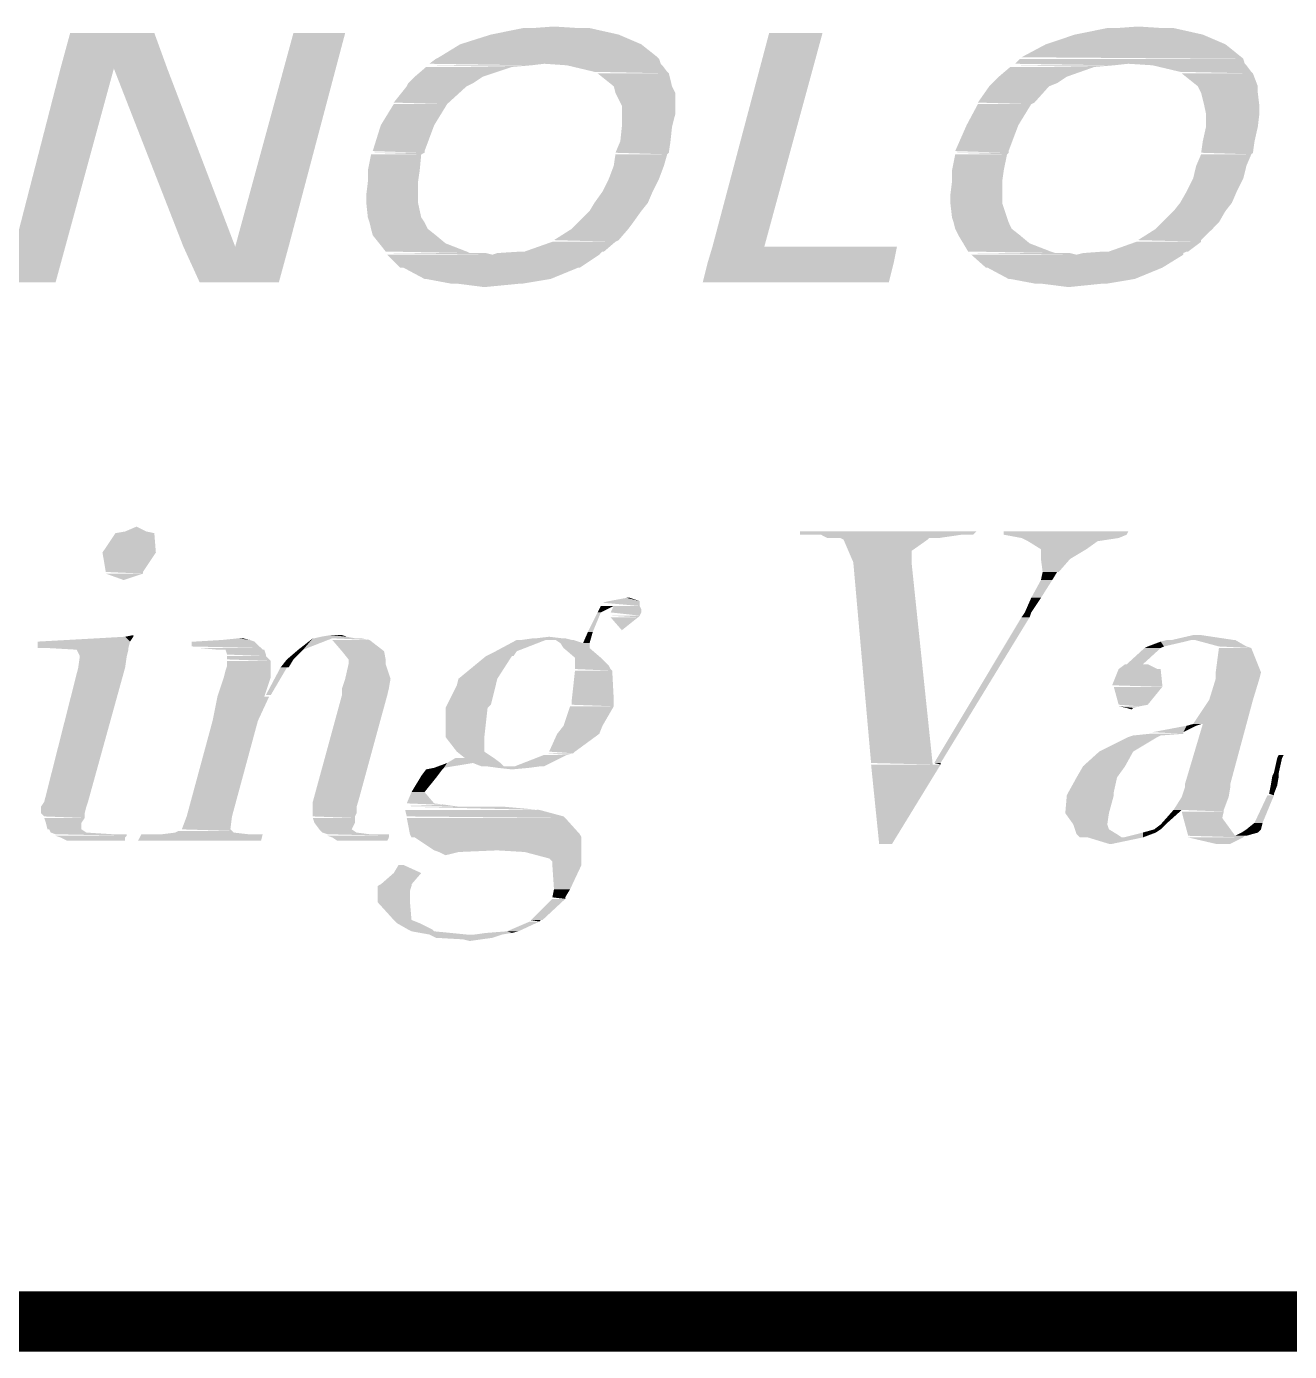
# Model space of a CAD drawing. Header units: millimetres. Extents: x 14 to 202, y 15 to 268.
# Drawn here: x 119.36 to 133.13, y 15.3 to 29.74 of the extents above; entities that cross this region are included whole.
import ezdxf

# ---------------------------------------------------------------- set-up
doc = ezdxf.new("R2010")
doc.units = ezdxf.units.MM
doc.layers.add('H', color=7, linetype='Continuous')
doc.layers.add('P', color=7, linetype='Continuous')

msp = doc.modelspace()

# ---------------------------------------------------------------- hatches: boundary and pattern name
at = {"layer": 'H', "linetype": 'Continuous'}
for points in [[(119.733, 29.281), (119.839, 29.669), (120.897, 29.281), (119.733, 29.281)], [(120.897, 29.281), (119.839, 29.669), (120.756, 29.669), (120.897, 29.281)], [(121.638, 27.34), (122.273, 29.669), (122.22, 27.34), (121.638, 27.34)], [(122.22, 27.34), (122.273, 29.669), (122.837, 29.669), (122.22, 27.34)], [(124.09, 29.545), (124.425, 29.651), (126.065, 29.545), (124.09, 29.545)], [(124.425, 29.651), (124.778, 29.722), (125.818, 29.651), (124.425, 29.651)], [(126.065, 29.545), (124.425, 29.651), (125.818, 29.651), (126.065, 29.545)], [(125.818, 29.651), (124.778, 29.722), (125.501, 29.722), (125.818, 29.651)], [(124.883, 29.722), (125.113, 29.739), (125.377, 29.722), (124.883, 29.722)], [(126.841, 27.34), (127.459, 29.669), (127.406, 27.34), (126.841, 27.34)], [(127.406, 27.34), (127.459, 29.669), (128.041, 29.669), (127.406, 27.34)], [(130.475, 29.545), (130.792, 29.651), (132.433, 29.545), (130.475, 29.545)], [(130.792, 29.651), (131.145, 29.722), (132.186, 29.651), (130.792, 29.651)], [(132.433, 29.545), (130.792, 29.651), (132.186, 29.651), (132.433, 29.545)], [(132.186, 29.651), (131.145, 29.722), (131.868, 29.722), (132.186, 29.651)], [(131.251, 29.722), (131.48, 29.739), (131.745, 29.722), (131.251, 29.722)], [(123.86, 29.404), (124.09, 29.545), (126.242, 29.404), (123.86, 29.404)], [(126.242, 29.404), (124.09, 29.545), (126.065, 29.545), (126.242, 29.404)], [(130.21, 29.404), (130.475, 29.545), (132.609, 29.404), (130.21, 29.404)], [(132.609, 29.404), (130.475, 29.545), (132.433, 29.545), (132.609, 29.404)], [(123.737, 29.316), (124.866, 29.316), (123.737, 29.316)], [(124.654, 29.298), (123.737, 29.316), (124.866, 29.316), (124.654, 29.298)], [(123.754, 29.333), (123.825, 29.386), (126.277, 29.333), (123.754, 29.333)], [(124.866, 29.316), (123.754, 29.333), (125.007, 29.333), (124.866, 29.316)], [(123.825, 29.386), (123.86, 29.404), (126.259, 29.386), (123.825, 29.386)], [(126.277, 29.333), (123.825, 29.386), (126.259, 29.386), (126.277, 29.333)], [(126.259, 29.386), (123.86, 29.404), (126.242, 29.404), (126.259, 29.386)], [(125.254, 29.316), (125.007, 29.333), (126.294, 29.316), (125.254, 29.316)], [(126.294, 29.316), (125.007, 29.333), (126.277, 29.333), (126.294, 29.316)], [(125.554, 29.245), (125.254, 29.316), (126.347, 29.245), (125.554, 29.245)], [(126.347, 29.245), (125.254, 29.316), (126.294, 29.316), (126.347, 29.245)], [(130.104, 29.316), (131.216, 29.316), (130.104, 29.316)], [(131.004, 29.298), (130.104, 29.316), (131.216, 29.316), (131.004, 29.298)], [(130.14, 29.333), (130.193, 29.386), (132.644, 29.333), (130.14, 29.333)], [(131.216, 29.316), (130.14, 29.333), (131.374, 29.333), (131.216, 29.316)], [(130.193, 29.386), (132.627, 29.386), (130.193, 29.386)], [(132.644, 29.333), (130.193, 29.386), (132.627, 29.386), (132.644, 29.333)], [(132.627, 29.386), (130.21, 29.404), (132.609, 29.404), (132.627, 29.386)], [(131.639, 29.316), (131.374, 29.333), (132.662, 29.316), (131.639, 29.316)], [(132.662, 29.316), (131.374, 29.333), (132.644, 29.333), (132.662, 29.316)], [(131.939, 29.245), (131.639, 29.316), (132.715, 29.245), (131.939, 29.245)], [(132.715, 29.245), (131.639, 29.316), (132.662, 29.316), (132.715, 29.245)], [(119.133, 26.952), (119.733, 29.281), (119.68, 26.952), (119.133, 26.952)], [(119.68, 26.952), (119.733, 29.281), (120.315, 29.281), (119.68, 26.952)], [(121.073, 27.34), (120.315, 29.281), (121.638, 27.34), (121.073, 27.34)], [(121.638, 27.34), (120.315, 29.281), (120.897, 29.281), (121.638, 27.34)], [(123.525, 29.122), (123.596, 29.192), (124.231, 29.122), (123.525, 29.122)], [(123.596, 29.192), (123.719, 29.298), (124.337, 29.192), (123.596, 29.192)], [(124.231, 29.122), (123.596, 29.192), (124.337, 29.192), (124.231, 29.122)], [(123.719, 29.298), (124.654, 29.298), (123.719, 29.298)], [(124.337, 29.192), (123.719, 29.298), (124.654, 29.298), (124.337, 29.192)], [(126.365, 29.228), (125.554, 29.245), (126.347, 29.245), (126.365, 29.228)], [(125.589, 29.228), (126.365, 29.228), (125.589, 29.228)], [(125.765, 29.087), (125.589, 29.228), (126.4, 29.087), (125.765, 29.087)], [(126.4, 29.087), (125.589, 29.228), (126.365, 29.228), (126.4, 29.087)], [(129.893, 29.122), (129.963, 29.192), (130.598, 29.122), (129.893, 29.122)], [(129.963, 29.192), (130.087, 29.298), (130.704, 29.192), (129.963, 29.192)], [(130.598, 29.122), (129.963, 29.192), (130.704, 29.192), (130.598, 29.122)], [(130.087, 29.298), (131.004, 29.298), (130.087, 29.298)], [(130.704, 29.192), (130.087, 29.298), (131.004, 29.298), (130.704, 29.192)], [(132.733, 29.228), (131.939, 29.245), (132.715, 29.245), (132.733, 29.228)], [(131.957, 29.228), (132.733, 29.228), (131.957, 29.228)], [(132.133, 29.087), (131.957, 29.228), (132.786, 29.087), (132.133, 29.087)], [(132.786, 29.087), (131.957, 29.228), (132.733, 29.228), (132.786, 29.087)], [(123.366, 28.91), (123.508, 29.087), (123.966, 28.91), (123.366, 28.91)], [(123.508, 29.087), (123.525, 29.122), (124.16, 29.087), (123.508, 29.087)], [(123.966, 28.91), (123.508, 29.087), (124.16, 29.087), (123.966, 28.91)], [(124.16, 29.087), (123.525, 29.122), (124.231, 29.122), (124.16, 29.087)], [(125.783, 29.016), (125.765, 29.087), (126.436, 29.016), (125.783, 29.016)], [(126.436, 29.016), (125.765, 29.087), (126.4, 29.087), (126.436, 29.016)], [(129.734, 28.91), (129.858, 29.087), (130.351, 28.91), (129.734, 28.91)], [(129.858, 29.087), (129.893, 29.122), (130.51, 29.087), (129.858, 29.087)], [(130.351, 28.91), (129.858, 29.087), (130.51, 29.087), (130.351, 28.91)], [(130.51, 29.087), (129.893, 29.122), (130.598, 29.122), (130.51, 29.087)], [(132.168, 29.016), (132.133, 29.087), (132.786, 29.016), (132.168, 29.016)], [(132.786, 29.016), (132.133, 29.087), (132.786, 29.087), (132.786, 29.016)], [(123.225, 28.663), (123.366, 28.893), (123.807, 28.663), (123.225, 28.663)], [(123.948, 28.893), (123.366, 28.91), (123.966, 28.91), (123.948, 28.893)], [(123.366, 28.893), (123.948, 28.893), (123.366, 28.893)], [(123.807, 28.663), (123.366, 28.893), (123.948, 28.893), (123.807, 28.663)], [(125.853, 28.875), (125.783, 29.016), (126.436, 28.875), (125.853, 28.875)], [(126.436, 28.875), (125.783, 29.016), (126.436, 29.016), (126.436, 28.875)], [(129.611, 28.663), (129.734, 28.893), (130.175, 28.663), (129.611, 28.663)], [(130.316, 28.893), (129.734, 28.91), (130.351, 28.91), (130.316, 28.893)], [(129.734, 28.893), (130.316, 28.893), (129.734, 28.893)], [(130.175, 28.663), (129.734, 28.893), (130.316, 28.893), (130.175, 28.663)], [(132.203, 28.875), (132.168, 29.016), (132.803, 28.875), (132.203, 28.875)], [(132.803, 28.875), (132.168, 29.016), (132.786, 29.016), (132.803, 28.875)], [(125.853, 28.787), (125.853, 28.875), (126.436, 28.787), (125.853, 28.787)], [(126.436, 28.787), (125.853, 28.875), (126.436, 28.875), (126.436, 28.787)], [(125.853, 28.646), (125.853, 28.787), (126.4, 28.646), (125.853, 28.646)], [(126.4, 28.646), (125.853, 28.787), (126.436, 28.787), (126.4, 28.646)], [(132.221, 28.787), (132.203, 28.875), (132.803, 28.787), (132.221, 28.787)], [(132.803, 28.787), (132.203, 28.875), (132.803, 28.875), (132.803, 28.787)], [(132.221, 28.646), (132.221, 28.787), (132.786, 28.646), (132.221, 28.646)], [(132.786, 28.646), (132.221, 28.787), (132.803, 28.787), (132.786, 28.646)], [(123.137, 28.381), (123.225, 28.663), (123.702, 28.381), (123.137, 28.381)], [(123.702, 28.381), (123.225, 28.663), (123.807, 28.663), (123.702, 28.381)], [(125.836, 28.487), (125.853, 28.646), (126.383, 28.487), (125.836, 28.487)], [(126.383, 28.487), (125.853, 28.646), (126.4, 28.646), (126.383, 28.487)], [(129.487, 28.381), (129.611, 28.663), (130.069, 28.381), (129.487, 28.381)], [(130.069, 28.381), (129.611, 28.663), (130.175, 28.663), (130.069, 28.381)], [(132.186, 28.487), (132.221, 28.646), (132.75, 28.487), (132.186, 28.487)], [(132.75, 28.487), (132.221, 28.646), (132.786, 28.646), (132.75, 28.487)], [(125.783, 28.363), (125.836, 28.487), (126.365, 28.363), (125.783, 28.363)], [(126.365, 28.363), (125.836, 28.487), (126.383, 28.487), (126.365, 28.363)], [(132.168, 28.363), (132.186, 28.487), (132.733, 28.363), (132.168, 28.363)], [(132.733, 28.363), (132.186, 28.487), (132.75, 28.487), (132.733, 28.363)], [(123.084, 28.169), (123.119, 28.346), (123.649, 28.169), (123.084, 28.169)], [(123.119, 28.346), (123.666, 28.346), (123.119, 28.346)], [(123.649, 28.169), (123.119, 28.346), (123.666, 28.346), (123.649, 28.169)], [(123.702, 28.363), (123.137, 28.381), (123.702, 28.381), (123.702, 28.363)], [(123.137, 28.363), (123.702, 28.363), (123.137, 28.363)], [(123.666, 28.346), (123.137, 28.363), (123.702, 28.363), (123.666, 28.346)], [(125.765, 28.222), (125.783, 28.346), (126.312, 28.222), (125.765, 28.222)], [(126.347, 28.346), (125.783, 28.363), (126.365, 28.363), (126.347, 28.346)], [(125.783, 28.346), (126.347, 28.346), (125.783, 28.346)], [(126.312, 28.222), (125.783, 28.346), (126.347, 28.346), (126.312, 28.222)], [(129.452, 28.169), (129.487, 28.346), (130.016, 28.169), (129.452, 28.169)], [(130.069, 28.363), (129.487, 28.381), (130.069, 28.381), (130.069, 28.363)], [(129.487, 28.363), (130.069, 28.363), (129.487, 28.363)], [(130.052, 28.346), (129.487, 28.363), (130.069, 28.363), (130.052, 28.346)], [(129.487, 28.346), (130.052, 28.346), (129.487, 28.346)], [(130.016, 28.169), (129.487, 28.346), (130.052, 28.346), (130.016, 28.169)], [(132.115, 28.222), (132.168, 28.346), (132.662, 28.222), (132.115, 28.222)], [(132.715, 28.346), (132.168, 28.363), (132.733, 28.363), (132.715, 28.346)], [(132.168, 28.346), (132.715, 28.346), (132.168, 28.346)], [(132.662, 28.222), (132.168, 28.346), (132.715, 28.346), (132.662, 28.222)], [(123.084, 28.046), (123.084, 28.169), (123.631, 28.046), (123.084, 28.046)], [(123.631, 28.046), (123.084, 28.169), (123.649, 28.169), (123.631, 28.046)], [(125.712, 28.081), (125.765, 28.222), (126.259, 28.081), (125.712, 28.081)], [(126.259, 28.081), (125.765, 28.222), (126.312, 28.222), (126.259, 28.081)], [(129.452, 28.046), (129.452, 28.169), (129.999, 28.046), (129.452, 28.046)], [(129.999, 28.046), (129.452, 28.169), (130.016, 28.169), (129.999, 28.046)], [(132.08, 28.081), (132.115, 28.222), (132.627, 28.081), (132.08, 28.081)], [(132.627, 28.081), (132.115, 28.222), (132.662, 28.222), (132.627, 28.081)], [(123.067, 27.905), (123.084, 28.046), (123.631, 27.905), (123.067, 27.905)], [(123.631, 27.905), (123.084, 28.046), (123.631, 28.046), (123.631, 27.905)], [(125.642, 27.94), (125.712, 28.081), (126.189, 27.94), (125.642, 27.94)], [(126.189, 27.94), (125.712, 28.081), (126.259, 28.081), (126.189, 27.94)], [(129.434, 27.905), (129.452, 28.046), (129.999, 27.905), (129.434, 27.905)], [(129.999, 27.905), (129.452, 28.046), (129.999, 28.046), (129.999, 27.905)], [(132.009, 27.94), (132.08, 28.081), (132.556, 27.94), (132.009, 27.94)], [(132.556, 27.94), (132.08, 28.081), (132.627, 28.081), (132.556, 27.94)], [(123.067, 27.817), (123.067, 27.905), (123.631, 27.817), (123.067, 27.817)], [(123.631, 27.817), (123.067, 27.905), (123.631, 27.905), (123.631, 27.817)], [(125.554, 27.817), (125.642, 27.94), (126.136, 27.817), (125.554, 27.817)], [(126.136, 27.817), (125.642, 27.94), (126.189, 27.94), (126.136, 27.817)], [(129.434, 27.817), (129.434, 27.905), (129.999, 27.817), (129.434, 27.817)], [(129.999, 27.817), (129.434, 27.905), (129.999, 27.905), (129.999, 27.817)], [(131.939, 27.817), (132.009, 27.94), (132.503, 27.817), (131.939, 27.817)], [(132.503, 27.817), (132.009, 27.94), (132.556, 27.94), (132.503, 27.817)], [(123.084, 27.658), (123.067, 27.817), (123.666, 27.658), (123.084, 27.658)], [(123.666, 27.658), (123.067, 27.817), (123.631, 27.817), (123.666, 27.658)], [(125.377, 27.605), (125.501, 27.728), (125.977, 27.605), (125.377, 27.605)], [(125.501, 27.728), (125.554, 27.817), (126.065, 27.728), (125.501, 27.728)], [(125.977, 27.605), (125.501, 27.728), (126.065, 27.728), (125.977, 27.605)], [(126.065, 27.728), (125.554, 27.817), (126.136, 27.817), (126.065, 27.728)], [(129.452, 27.658), (129.434, 27.817), (130.052, 27.658), (129.452, 27.658)], [(130.052, 27.658), (129.434, 27.817), (129.999, 27.817), (130.052, 27.658)], [(131.745, 27.605), (131.868, 27.728), (132.362, 27.605), (131.745, 27.605)], [(131.868, 27.728), (131.939, 27.817), (132.433, 27.728), (131.868, 27.728)], [(132.362, 27.605), (131.868, 27.728), (132.433, 27.728), (132.362, 27.605)], [(132.433, 27.728), (131.939, 27.817), (132.503, 27.817), (132.433, 27.728)], [(123.102, 27.605), (123.084, 27.658), (123.702, 27.605), (123.102, 27.605)], [(123.702, 27.605), (123.084, 27.658), (123.666, 27.658), (123.702, 27.605)], [(123.119, 27.534), (123.102, 27.605), (123.737, 27.534), (123.119, 27.534)], [(123.737, 27.534), (123.102, 27.605), (123.702, 27.605), (123.737, 27.534)], [(125.307, 27.534), (125.377, 27.605), (125.924, 27.534), (125.307, 27.534)], [(125.924, 27.534), (125.377, 27.605), (125.977, 27.605), (125.924, 27.534)], [(129.469, 27.605), (129.452, 27.658), (130.069, 27.605), (129.469, 27.605)], [(130.069, 27.605), (129.452, 27.658), (130.052, 27.658), (130.069, 27.605)], [(129.487, 27.534), (129.469, 27.605), (130.104, 27.534), (129.487, 27.534)], [(130.104, 27.534), (129.469, 27.605), (130.069, 27.605), (130.104, 27.534)], [(131.674, 27.534), (131.745, 27.605), (132.292, 27.534), (131.674, 27.534)], [(132.292, 27.534), (131.745, 27.605), (132.362, 27.605), (132.292, 27.534)], [(123.137, 27.464), (123.119, 27.534), (123.825, 27.464), (123.137, 27.464)], [(123.825, 27.464), (123.119, 27.534), (123.737, 27.534), (123.825, 27.464)], [(123.208, 27.376), (123.137, 27.464), (123.931, 27.376), (123.208, 27.376)], [(123.931, 27.376), (123.137, 27.464), (123.825, 27.464), (123.931, 27.376)], [(125.113, 27.411), (125.307, 27.534), (125.818, 27.411), (125.113, 27.411)], [(125.818, 27.411), (125.307, 27.534), (125.924, 27.534), (125.818, 27.411)], [(129.522, 27.464), (129.487, 27.534), (130.193, 27.464), (129.522, 27.464)], [(130.193, 27.464), (129.487, 27.534), (130.104, 27.534), (130.193, 27.464)], [(129.575, 27.376), (129.522, 27.464), (130.298, 27.376), (129.575, 27.376)], [(130.298, 27.376), (129.522, 27.464), (130.193, 27.464), (130.298, 27.376)], [(131.48, 27.411), (131.674, 27.534), (132.168, 27.411), (131.48, 27.411)], [(132.168, 27.411), (131.674, 27.534), (132.292, 27.534), (132.168, 27.411)], [(121.25, 26.952), (121.073, 27.34), (122.114, 26.952), (121.25, 26.952)], [(122.114, 26.952), (121.073, 27.34), (122.22, 27.34), (122.114, 26.952)], [(123.278, 27.287), (123.208, 27.376), (124.16, 27.287), (123.278, 27.287)], [(124.16, 27.287), (123.208, 27.376), (123.931, 27.376), (124.16, 27.287)], [(124.795, 27.287), (125.095, 27.393), (125.659, 27.287), (124.795, 27.287)], [(125.095, 27.393), (125.783, 27.393), (125.095, 27.393)], [(125.659, 27.287), (125.095, 27.393), (125.783, 27.393), (125.659, 27.287)], [(125.783, 27.393), (125.113, 27.411), (125.818, 27.411), (125.783, 27.393)], [(126.788, 27.164), (126.841, 27.34), (128.817, 27.164), (126.788, 27.164)], [(128.817, 27.164), (126.841, 27.34), (128.852, 27.34), (128.817, 27.164)], [(129.628, 27.287), (129.575, 27.376), (130.528, 27.287), (129.628, 27.287)], [(130.528, 27.287), (129.575, 27.376), (130.298, 27.376), (130.528, 27.287)], [(131.163, 27.287), (131.463, 27.393), (132.027, 27.287), (131.163, 27.287)], [(131.463, 27.393), (132.168, 27.393), (131.463, 27.393)], [(132.027, 27.287), (131.463, 27.393), (132.168, 27.393), (132.027, 27.287)], [(132.168, 27.393), (131.48, 27.411), (132.168, 27.411), (132.168, 27.393)], [(124.195, 27.27), (123.278, 27.287), (124.16, 27.287), (124.195, 27.27)], [(123.278, 27.27), (124.195, 27.27), (123.278, 27.27)], [(124.442, 27.252), (123.296, 27.27), (124.372, 27.27), (124.442, 27.252)], [(123.296, 27.252), (124.442, 27.252), (123.296, 27.252)], [(123.437, 27.111), (123.296, 27.252), (125.395, 27.111), (123.437, 27.111)], [(125.395, 27.111), (123.296, 27.252), (125.607, 27.252), (125.395, 27.111)], [(124.442, 27.252), (124.495, 27.27), (125.607, 27.252), (124.442, 27.252)], [(124.495, 27.27), (124.76, 27.287), (125.624, 27.27), (124.495, 27.27)], [(125.607, 27.252), (124.495, 27.27), (125.624, 27.27), (125.607, 27.252)], [(125.624, 27.27), (124.76, 27.287), (125.642, 27.287), (125.624, 27.27)], [(126.735, 26.952), (126.788, 27.164), (128.764, 26.952), (126.735, 26.952)], [(128.764, 26.952), (126.788, 27.164), (128.817, 27.164), (128.764, 26.952)], [(130.581, 27.27), (129.628, 27.287), (130.528, 27.287), (130.581, 27.27)], [(129.646, 27.27), (130.581, 27.27), (129.646, 27.27)], [(130.81, 27.252), (129.663, 27.27), (130.739, 27.27), (130.81, 27.252)], [(129.663, 27.252), (130.81, 27.252), (129.663, 27.252)], [(129.822, 27.111), (129.663, 27.252), (131.745, 27.111), (129.822, 27.111)], [(131.745, 27.111), (129.663, 27.252), (131.974, 27.252), (131.745, 27.111)], [(130.81, 27.252), (130.881, 27.27), (131.974, 27.252), (130.81, 27.252)], [(130.881, 27.27), (131.11, 27.287), (131.974, 27.27), (130.881, 27.27)], [(131.974, 27.252), (130.881, 27.27), (131.974, 27.27), (131.974, 27.252)], [(131.974, 27.27), (131.11, 27.287), (132.009, 27.287), (131.974, 27.27)], [(123.702, 26.988), (123.472, 27.111), (125.077, 26.988), (123.702, 26.988)], [(125.077, 26.988), (123.472, 27.111), (125.377, 27.111), (125.077, 26.988)], [(130.069, 26.988), (129.84, 27.111), (131.445, 26.988), (130.069, 26.988)], [(131.445, 26.988), (129.84, 27.111), (131.745, 27.111), (131.445, 26.988)], [(124.001, 26.935), (123.719, 26.988), (124.76, 26.935), (124.001, 26.935)], [(124.76, 26.935), (123.719, 26.988), (125.077, 26.988), (124.76, 26.935)], [(124.354, 26.899), (124.072, 26.935), (124.725, 26.935), (124.354, 26.899)], [(130.369, 26.935), (130.087, 26.988), (131.128, 26.935), (130.369, 26.935)], [(131.128, 26.935), (130.087, 26.988), (131.445, 26.988), (131.128, 26.935)], [(130.722, 26.899), (130.44, 26.935), (131.075, 26.935), (130.722, 26.899)], [(120.438, 24.236), (120.562, 24.289), (120.668, 24.236), (120.438, 24.236)], [(120.191, 24.007), (120.333, 24.218), (120.773, 24.007), (120.191, 24.007)], [(120.333, 24.218), (120.438, 24.236), (120.756, 24.218), (120.333, 24.218)], [(120.773, 24.007), (120.333, 24.218), (120.756, 24.218), (120.773, 24.007)], [(120.756, 24.218), (120.438, 24.236), (120.668, 24.236), (120.756, 24.218)], [(127.794, 24.201), (127.794, 24.236), (129.681, 24.201), (127.794, 24.201)], [(129.681, 24.201), (127.794, 24.236), (129.716, 24.236), (129.681, 24.201)], [(128.094, 24.165), (128.023, 24.201), (129.311, 24.165), (128.094, 24.165)], [(129.311, 24.165), (128.023, 24.201), (129.558, 24.201), (129.311, 24.165)], [(128.27, 24.148), (128.235, 24.165), (129.187, 24.148), (128.27, 24.148)], [(129.187, 24.148), (128.235, 24.165), (129.205, 24.165), (129.187, 24.148)], [(128.323, 24.024), (128.27, 24.148), (129.011, 24.024), (128.323, 24.024)], [(129.011, 24.024), (128.27, 24.148), (129.187, 24.148), (129.011, 24.024)], [(130.016, 24.201), (130.016, 24.236), (131.357, 24.201), (130.016, 24.201)], [(131.357, 24.201), (130.016, 24.236), (131.374, 24.236), (131.357, 24.201)], [(130.21, 24.165), (130.016, 24.201), (131.269, 24.165), (130.21, 24.165)], [(131.269, 24.165), (130.016, 24.201), (131.357, 24.201), (131.269, 24.165)], [(130.281, 24.13), (130.21, 24.165), (131.039, 24.13), (130.281, 24.13)], [(131.039, 24.13), (130.21, 24.165), (131.269, 24.165), (131.039, 24.13)], [(130.422, 24.042), (130.281, 24.13), (130.916, 24.042), (130.422, 24.042)], [(130.916, 24.042), (130.281, 24.13), (131.039, 24.13), (130.916, 24.042)], [(120.227, 23.795), (120.191, 24.007), (120.632, 23.795), (120.227, 23.795)], [(120.632, 23.795), (120.191, 24.007), (120.773, 24.007), (120.632, 23.795)], [(128.376, 23.901), (128.323, 24.024), (129.011, 23.901), (128.376, 23.901)], [(129.011, 23.901), (128.323, 24.024), (129.011, 24.024), (129.011, 23.901)], [(130.422, 23.936), (130.422, 24.042), (130.739, 23.936), (130.422, 23.936)], [(130.739, 23.936), (130.422, 24.042), (130.916, 24.042), (130.739, 23.936)], [(128.57, 21.713), (128.376, 23.901), (129.24, 21.713), (128.57, 21.713)], [(129.24, 21.713), (128.376, 23.901), (129.011, 23.901), (129.24, 21.713)], [(130.44, 23.795), (130.422, 23.936), (130.616, 23.795), (130.44, 23.795)], [(130.616, 23.795), (130.422, 23.936), (130.739, 23.936), (130.616, 23.795)], [(120.632, 23.777), (120.227, 23.795), (120.632, 23.795), (120.632, 23.777)], [(120.421, 23.707), (120.227, 23.777), (120.632, 23.777), (120.421, 23.707)], [(120.227, 23.777), (120.632, 23.777), (120.227, 23.777)], [(130.316, 23.513), (130.422, 23.707), (130.422, 23.513), (130.316, 23.513)], [(130.422, 23.707), (130.44, 23.795), (130.545, 23.707), (130.422, 23.707)], [(130.422, 23.513), (130.422, 23.707), (130.545, 23.707), (130.422, 23.513)], [(130.545, 23.707), (130.44, 23.795), (130.598, 23.795), (130.545, 23.707)], [(125.589, 23.354), (125.624, 23.424), (125.624, 23.354), (125.589, 23.354)], [(125.624, 23.424), (126.048, 23.424), (125.624, 23.424)], [(125.624, 23.354), (125.624, 23.424), (125.765, 23.424), (125.624, 23.354)], [(125.642, 23.46), (125.712, 23.477), (126.048, 23.46), (125.642, 23.46)], [(126.048, 23.424), (125.642, 23.46), (126.048, 23.46), (126.048, 23.424)], [(125.712, 23.477), (125.906, 23.513), (126.048, 23.477), (125.712, 23.477)], [(126.048, 23.46), (125.712, 23.477), (126.048, 23.477), (126.048, 23.46)], [(125.748, 23.389), (125.765, 23.424), (126.065, 23.389), (125.748, 23.389)], [(126.065, 23.389), (125.765, 23.424), (126.048, 23.424), (126.065, 23.389)], [(125.906, 23.513), (125.942, 23.513), (125.906, 23.513)], [(126.048, 23.477), (125.906, 23.513), (125.942, 23.513), (126.048, 23.477)], [(130.246, 23.354), (130.316, 23.513), (130.316, 23.354), (130.246, 23.354)], [(130.316, 23.354), (130.316, 23.513), (130.422, 23.513), (130.316, 23.354)], [(125.483, 23.142), (125.589, 23.354), (125.536, 23.142), (125.483, 23.142)], [(125.536, 23.142), (125.589, 23.354), (125.624, 23.354), (125.536, 23.142)], [(125.712, 23.319), (126.048, 23.319), (125.712, 23.319)], [(126.03, 23.301), (125.712, 23.319), (126.048, 23.319), (126.03, 23.301)], [(125.73, 23.354), (125.748, 23.389), (126.065, 23.354), (125.73, 23.354)], [(126.048, 23.319), (125.73, 23.354), (126.065, 23.354), (126.048, 23.319)], [(125.853, 23.16), (125.73, 23.301), (126.03, 23.301), (125.853, 23.16)], [(125.73, 23.301), (126.03, 23.301), (125.73, 23.301)], [(126.065, 23.354), (125.748, 23.389), (126.065, 23.389), (126.065, 23.354)], [(129.258, 21.713), (130.21, 23.301), (129.328, 21.713), (129.258, 21.713)], [(129.328, 21.713), (130.21, 23.301), (130.298, 23.301), (129.328, 21.713)], [(130.21, 23.301), (130.246, 23.354), (130.298, 23.301), (130.21, 23.301)], [(130.298, 23.301), (130.246, 23.354), (130.316, 23.354), (130.298, 23.301)], [(120.438, 23.089), (120.527, 23.107), (120.527, 23.089), (120.438, 23.089)], [(122.573, 23.089), (122.678, 23.107), (122.855, 23.089), (122.573, 23.089)], [(122.855, 23.089), (122.678, 23.107), (122.802, 23.107), (122.855, 23.089)], [(125.43, 23.019), (125.483, 23.142), (125.501, 23.019), (125.43, 23.019)], [(125.501, 23.019), (125.483, 23.142), (125.536, 23.142), (125.501, 23.019)], [(131.851, 23.054), (132.08, 23.107), (132.521, 23.054), (131.851, 23.054)], [(132.521, 23.054), (132.08, 23.107), (132.168, 23.107), (132.521, 23.054)], [(119.486, 23.036), (120.438, 23.089), (120.491, 23.036), (119.486, 23.036)], [(119.486, 22.966), (119.486, 23.036), (120.474, 22.966), (119.486, 22.966)], [(120.474, 22.966), (119.486, 23.036), (120.491, 23.036), (120.474, 22.966)], [(119.909, 22.948), (119.592, 22.966), (120.474, 22.948), (119.909, 22.948)], [(120.474, 22.948), (119.592, 22.966), (120.474, 22.966), (120.474, 22.948)], [(120.491, 23.036), (120.438, 23.089), (120.527, 23.089), (120.491, 23.036)], [(121.162, 22.983), (121.162, 23.036), (121.902, 22.983), (121.162, 22.983)], [(121.902, 22.983), (121.162, 23.036), (121.849, 23.036), (121.902, 22.983)], [(121.92, 22.966), (121.162, 22.983), (121.902, 22.983), (121.92, 22.966)], [(121.162, 22.966), (121.92, 22.966), (121.162, 22.966)], [(121.197, 23.036), (121.497, 23.054), (121.849, 23.036), (121.197, 23.036)], [(121.444, 22.948), (121.25, 22.966), (121.938, 22.948), (121.444, 22.948)], [(121.938, 22.948), (121.25, 22.966), (121.92, 22.966), (121.938, 22.948)], [(121.497, 23.054), (121.673, 23.072), (121.797, 23.054), (121.497, 23.054)], [(121.849, 23.036), (121.497, 23.054), (121.797, 23.054), (121.849, 23.036)], [(121.797, 23.054), (121.673, 23.072), (121.726, 23.072), (121.797, 23.054)], [(122.326, 22.948), (122.484, 23.072), (122.379, 22.948), (122.326, 22.948)], [(122.379, 22.948), (122.484, 23.072), (122.696, 23.072), (122.379, 22.948)], [(122.502, 23.072), (122.573, 23.089), (122.943, 23.072), (122.502, 23.072)], [(122.943, 23.072), (122.573, 23.089), (122.855, 23.089), (122.943, 23.072)], [(123.102, 23.054), (122.696, 23.072), (123.014, 23.072), (123.102, 23.054)], [(122.696, 23.054), (123.102, 23.054), (122.696, 23.054)], [(122.802, 22.931), (122.696, 23.054), (123.261, 22.931), (122.802, 22.931)], [(123.261, 22.931), (122.696, 23.054), (123.102, 23.054), (123.261, 22.931)], [(124.478, 22.931), (124.707, 23.054), (124.707, 22.931), (124.478, 22.931)], [(124.707, 22.931), (124.707, 23.054), (125.024, 23.054), (124.707, 22.931)], [(124.76, 23.054), (124.883, 23.072), (125.307, 23.054), (124.76, 23.054)], [(125.307, 23.054), (124.883, 23.072), (125.236, 23.072), (125.307, 23.054)], [(124.919, 23.072), (125.06, 23.089), (125.201, 23.072), (124.919, 23.072)], [(125.183, 23.019), (125.13, 23.054), (125.43, 23.019), (125.183, 23.019)], [(125.43, 23.019), (125.13, 23.054), (125.324, 23.054), (125.43, 23.019)], [(125.218, 22.966), (125.183, 23.019), (125.501, 22.966), (125.218, 22.966)], [(125.501, 22.966), (125.183, 23.019), (125.501, 23.019), (125.501, 22.966)], [(125.342, 22.86), (125.218, 22.966), (125.624, 22.86), (125.342, 22.86)], [(125.624, 22.86), (125.218, 22.966), (125.501, 22.966), (125.624, 22.86)], [(131.357, 22.789), (131.551, 22.966), (131.533, 22.789), (131.357, 22.789)], [(131.533, 22.789), (131.551, 22.966), (131.727, 22.966), (131.533, 22.789)], [(131.551, 22.966), (131.586, 22.983), (131.727, 22.966), (131.551, 22.966)], [(131.586, 22.983), (131.727, 23.036), (131.763, 22.983), (131.586, 22.983)], [(131.727, 22.966), (131.586, 22.983), (131.763, 22.983), (131.727, 22.966)], [(131.727, 23.036), (131.798, 23.054), (131.992, 23.036), (131.727, 23.036)], [(131.763, 22.983), (131.727, 23.036), (131.992, 23.036), (131.763, 22.983)], [(131.992, 23.036), (131.798, 23.054), (132.062, 23.054), (131.992, 23.036)], [(132.362, 22.983), (132.098, 23.054), (132.662, 22.983), (132.362, 22.983)], [(132.662, 22.983), (132.098, 23.054), (132.539, 23.054), (132.662, 22.983)], [(132.327, 22.701), (132.362, 22.966), (132.821, 22.701), (132.327, 22.701)], [(132.715, 22.966), (132.362, 22.983), (132.662, 22.983), (132.715, 22.966)], [(132.362, 22.966), (132.715, 22.966), (132.362, 22.966)], [(132.821, 22.701), (132.362, 22.966), (132.715, 22.966), (132.821, 22.701)], [(119.944, 22.878), (119.909, 22.948), (120.456, 22.878), (119.944, 22.878)], [(120.456, 22.878), (119.909, 22.948), (120.474, 22.948), (120.456, 22.878)], [(119.927, 22.754), (119.944, 22.878), (120.438, 22.754), (119.927, 22.754)], [(120.438, 22.754), (119.944, 22.878), (120.456, 22.878), (120.438, 22.754)], [(121.55, 22.895), (121.532, 22.948), (121.973, 22.895), (121.55, 22.895)], [(121.973, 22.895), (121.532, 22.948), (121.955, 22.948), (121.973, 22.895)], [(121.973, 22.878), (121.55, 22.895), (121.973, 22.895), (121.973, 22.878)], [(121.55, 22.878), (121.973, 22.878), (121.55, 22.878)], [(121.55, 22.842), (121.55, 22.878), (122.008, 22.842), (121.55, 22.842)], [(122.008, 22.842), (121.55, 22.878), (121.973, 22.878), (122.008, 22.842)], [(122.026, 22.825), (121.55, 22.842), (122.008, 22.842), (122.026, 22.825)], [(121.55, 22.825), (122.026, 22.825), (121.55, 22.825)], [(121.55, 22.772), (121.55, 22.825), (122.026, 22.772), (121.55, 22.772)], [(122.026, 22.772), (121.55, 22.825), (122.026, 22.825), (122.026, 22.772)], [(122.132, 22.754), (122.202, 22.842), (122.22, 22.754), (122.132, 22.754)], [(122.202, 22.842), (122.326, 22.948), (122.273, 22.842), (122.202, 22.842)], [(122.22, 22.754), (122.202, 22.842), (122.273, 22.842), (122.22, 22.754)], [(122.273, 22.842), (122.326, 22.948), (122.379, 22.948), (122.273, 22.842)], [(122.873, 22.842), (122.802, 22.931), (123.278, 22.842), (122.873, 22.842)], [(123.278, 22.842), (122.802, 22.931), (123.261, 22.931), (123.278, 22.842)], [(122.873, 22.789), (122.873, 22.842), (123.278, 22.789), (122.873, 22.789)], [(123.278, 22.789), (122.873, 22.842), (123.278, 22.842), (123.278, 22.789)], [(124.072, 22.631), (124.372, 22.878), (124.495, 22.631), (124.072, 22.631)], [(124.372, 22.878), (124.478, 22.931), (124.672, 22.878), (124.372, 22.878)], [(124.495, 22.631), (124.372, 22.878), (124.654, 22.878), (124.495, 22.631)], [(124.672, 22.878), (124.478, 22.931), (124.707, 22.931), (124.672, 22.878)], [(125.342, 22.772), (125.342, 22.86), (125.712, 22.772), (125.342, 22.772)], [(125.712, 22.772), (125.342, 22.86), (125.624, 22.86), (125.712, 22.772)], [(119.556, 21.29), (119.927, 22.754), (120.033, 21.29), (119.556, 21.29)], [(120.033, 21.29), (119.927, 22.754), (120.438, 22.754), (120.033, 21.29)], [(121.514, 22.648), (121.532, 22.719), (122.026, 22.648), (121.514, 22.648)], [(121.532, 22.719), (121.55, 22.772), (122.026, 22.719), (121.532, 22.719)], [(122.026, 22.648), (121.532, 22.719), (122.026, 22.719), (122.026, 22.648)], [(122.026, 22.719), (121.55, 22.772), (122.026, 22.772), (122.026, 22.719)], [(121.973, 22.454), (122.132, 22.754), (122.026, 22.454), (121.973, 22.454)], [(122.026, 22.454), (122.132, 22.754), (122.202, 22.754), (122.026, 22.454)], [(122.837, 22.631), (122.873, 22.789), (123.331, 22.631), (122.837, 22.631)], [(123.331, 22.631), (122.873, 22.789), (123.278, 22.789), (123.331, 22.631)], [(125.307, 22.401), (125.342, 22.719), (125.765, 22.401), (125.307, 22.401)], [(125.342, 22.737), (125.342, 22.772), (125.73, 22.737), (125.342, 22.737)], [(125.73, 22.737), (125.342, 22.772), (125.712, 22.772), (125.73, 22.737)], [(125.748, 22.719), (125.342, 22.737), (125.73, 22.737), (125.748, 22.719)], [(125.342, 22.719), (125.748, 22.719), (125.342, 22.719)], [(125.765, 22.401), (125.342, 22.719), (125.748, 22.719), (125.765, 22.401)], [(131.198, 22.56), (131.269, 22.737), (131.745, 22.56), (131.198, 22.56)], [(131.269, 22.737), (131.339, 22.789), (131.692, 22.737), (131.269, 22.737)], [(131.745, 22.56), (131.269, 22.737), (131.727, 22.737), (131.745, 22.56)], [(131.692, 22.737), (131.339, 22.789), (131.586, 22.789), (131.692, 22.737)], [(132.327, 22.631), (132.327, 22.701), (132.803, 22.631), (132.327, 22.631)], [(132.803, 22.631), (132.327, 22.701), (132.821, 22.701), (132.803, 22.631)], [(121.444, 22.437), (121.514, 22.648), (121.955, 22.437), (121.444, 22.437)], [(121.955, 22.437), (121.514, 22.648), (122.026, 22.648), (121.955, 22.437)], [(122.802, 22.525), (122.837, 22.631), (123.313, 22.525), (122.802, 22.525)], [(122.802, 22.454), (122.802, 22.525), (123.296, 22.454), (122.802, 22.454)], [(123.296, 22.454), (122.802, 22.525), (123.313, 22.525), (123.296, 22.454)], [(123.313, 22.525), (122.837, 22.631), (123.331, 22.631), (123.313, 22.525)], [(123.948, 22.348), (124.054, 22.56), (124.425, 22.348), (123.948, 22.348)], [(124.054, 22.56), (124.072, 22.631), (124.478, 22.56), (124.054, 22.56)], [(124.425, 22.348), (124.054, 22.56), (124.478, 22.56), (124.425, 22.348)], [(124.478, 22.56), (124.072, 22.631), (124.495, 22.631), (124.478, 22.56)], [(131.745, 22.543), (131.198, 22.56), (131.745, 22.56), (131.745, 22.543)], [(131.216, 22.543), (131.745, 22.543), (131.216, 22.543)], [(131.269, 22.348), (131.216, 22.543), (131.586, 22.348), (131.269, 22.348)], [(131.586, 22.348), (131.216, 22.543), (131.745, 22.543), (131.586, 22.348)], [(132.256, 22.401), (132.327, 22.631), (132.733, 22.401), (132.256, 22.401)], [(132.733, 22.401), (132.327, 22.631), (132.803, 22.631), (132.733, 22.401)], [(121.391, 22.172), (121.444, 22.437), (121.885, 22.172), (121.391, 22.172)], [(121.885, 22.172), (121.444, 22.437), (122.008, 22.437), (121.885, 22.172)], [(121.955, 22.437), (122.008, 22.437), (121.955, 22.437)], [(122.008, 22.437), (122.026, 22.454), (122.008, 22.437)], [(122.484, 21.29), (122.802, 22.454), (122.978, 21.29), (122.484, 21.29)], [(122.978, 21.29), (122.802, 22.454), (123.296, 22.454), (122.978, 21.29)], [(125.307, 22.348), (125.307, 22.401), (125.765, 22.348), (125.307, 22.348)], [(125.765, 22.348), (125.307, 22.401), (125.765, 22.401), (125.765, 22.348)], [(132.08, 22.137), (132.256, 22.401), (132.662, 22.137), (132.08, 22.137)], [(132.662, 22.137), (132.256, 22.401), (132.733, 22.401), (132.662, 22.137)], [(123.931, 22.313), (123.948, 22.348), (124.389, 22.313), (123.931, 22.313)], [(123.931, 21.996), (123.931, 22.313), (124.354, 21.996), (123.931, 21.996)], [(124.354, 21.996), (123.931, 22.313), (124.389, 22.313), (124.354, 21.996)], [(124.389, 22.313), (123.948, 22.348), (124.425, 22.348), (124.389, 22.313)], [(125.218, 22.119), (125.289, 22.331), (125.642, 22.119), (125.218, 22.119)], [(125.289, 22.331), (125.765, 22.331), (125.289, 22.331)], [(125.642, 22.119), (125.289, 22.331), (125.765, 22.331), (125.642, 22.119)], [(125.765, 22.331), (125.307, 22.348), (125.765, 22.348), (125.765, 22.331)], [(131.498, 22.331), (131.269, 22.348), (131.586, 22.348), (131.498, 22.331)], [(131.269, 22.331), (131.498, 22.331), (131.269, 22.331)], [(131.357, 22.313), (131.269, 22.331), (131.427, 22.313), (131.357, 22.313)], [(131.427, 22.313), (131.269, 22.331), (131.498, 22.331), (131.427, 22.313)], [(131.41, 22.296), (131.357, 22.313), (131.427, 22.313), (131.41, 22.296)], [(121.109, 21.131), (121.391, 22.172), (121.603, 21.131), (121.109, 21.131)], [(121.603, 21.131), (121.391, 22.172), (121.885, 22.172), (121.603, 21.131)], [(125.148, 22.031), (125.218, 22.119), (125.607, 22.031), (125.148, 22.031)], [(125.607, 22.031), (125.218, 22.119), (125.642, 22.119), (125.607, 22.031)], [(131.639, 22.049), (132.009, 22.119), (131.974, 22.049), (131.639, 22.049)], [(131.974, 22.049), (132.009, 22.119), (132.115, 22.119), (131.974, 22.049)], [(131.992, 21.484), (132.186, 22.137), (132.486, 21.484), (131.992, 21.484)], [(132.009, 22.119), (132.08, 22.137), (132.115, 22.119), (132.009, 22.119)], [(132.115, 22.119), (132.08, 22.137), (132.168, 22.137), (132.115, 22.119)], [(132.486, 21.484), (132.186, 22.137), (132.662, 22.137), (132.486, 21.484)], [(124.054, 21.837), (123.931, 21.996), (124.354, 21.837), (124.054, 21.837)], [(124.354, 21.837), (123.931, 21.996), (124.354, 21.996), (124.354, 21.837)], [(125.06, 21.837), (125.148, 22.031), (125.342, 21.837), (125.06, 21.837)], [(125.342, 21.837), (125.148, 22.031), (125.607, 22.031), (125.342, 21.837)], [(131.057, 21.837), (131.374, 21.996), (131.427, 21.837), (131.057, 21.837)], [(131.374, 21.996), (131.427, 22.013), (131.692, 21.996), (131.374, 21.996)], [(131.427, 21.837), (131.374, 21.996), (131.692, 21.996), (131.427, 21.837)], [(131.427, 22.013), (131.604, 22.031), (131.727, 22.013), (131.427, 22.013)], [(131.692, 21.996), (131.427, 22.013), (131.727, 22.013), (131.692, 21.996)], [(131.604, 22.031), (131.974, 22.031), (131.604, 22.031)], [(131.727, 22.013), (131.604, 22.031), (131.974, 22.031), (131.727, 22.013)], [(131.974, 22.031), (131.639, 22.049), (131.974, 22.049), (131.974, 22.031)], [(124.143, 21.766), (124.054, 21.837), (124.46, 21.766), (124.143, 21.766)], [(124.46, 21.766), (124.054, 21.837), (124.354, 21.837), (124.46, 21.766)], [(125.024, 21.819), (125.324, 21.819), (125.024, 21.819)], [(125.254, 21.802), (125.024, 21.819), (125.324, 21.819), (125.254, 21.802)], [(125.324, 21.819), (125.06, 21.837), (125.342, 21.837), (125.324, 21.819)], [(130.881, 21.678), (131.057, 21.837), (131.339, 21.678), (130.881, 21.678)], [(131.339, 21.678), (131.057, 21.837), (131.427, 21.837), (131.339, 21.678)], [(123.719, 21.643), (123.807, 21.661), (123.896, 21.643), (123.719, 21.643)], [(123.807, 21.661), (123.948, 21.713), (123.913, 21.661), (123.807, 21.661)], [(123.896, 21.643), (123.807, 21.661), (123.913, 21.661), (123.896, 21.643)], [(123.913, 21.661), (123.948, 21.713), (124.231, 21.713), (123.913, 21.661)], [(123.948, 21.713), (124.037, 21.766), (124.531, 21.713), (123.948, 21.713)], [(124.531, 21.713), (124.037, 21.766), (124.46, 21.766), (124.531, 21.713)], [(124.319, 21.678), (124.231, 21.713), (124.566, 21.678), (124.319, 21.678)], [(124.566, 21.678), (124.231, 21.713), (124.531, 21.713), (124.566, 21.678)], [(124.495, 21.661), (124.372, 21.678), (124.848, 21.661), (124.495, 21.661)], [(124.848, 21.661), (124.372, 21.678), (124.972, 21.678), (124.848, 21.661)], [(124.654, 21.643), (124.495, 21.661), (124.848, 21.661), (124.654, 21.643)], [(124.689, 21.678), (125.007, 21.802), (125.007, 21.678), (124.689, 21.678)], [(125.007, 21.802), (125.254, 21.802), (125.007, 21.802)], [(125.007, 21.678), (125.007, 21.802), (125.254, 21.802), (125.007, 21.678)], [(129.24, 21.696), (128.57, 21.713), (129.24, 21.713), (129.24, 21.696)], [(128.57, 21.696), (129.24, 21.696), (128.57, 21.696)], [(128.658, 20.832), (128.57, 21.696), (128.799, 20.832), (128.658, 20.832)], [(128.799, 20.832), (128.57, 21.696), (129.328, 21.696), (128.799, 20.832)], [(129.24, 21.696), (129.328, 21.696), (129.24, 21.696)], [(129.328, 21.696), (129.258, 21.713), (129.328, 21.713), (129.328, 21.696)], [(130.81, 21.555), (130.881, 21.678), (131.251, 21.555), (130.81, 21.555)], [(131.251, 21.555), (130.881, 21.678), (131.339, 21.678), (131.251, 21.555)], [(132.962, 21.608), (132.997, 21.766), (133.015, 21.608), (132.962, 21.608)], [(132.997, 21.766), (133.015, 21.802), (133.05, 21.766), (132.997, 21.766)], [(133.015, 21.608), (132.997, 21.766), (133.05, 21.766), (133.015, 21.608)], [(133.05, 21.766), (133.015, 21.802), (133.068, 21.802), (133.05, 21.766)], [(123.56, 21.396), (123.666, 21.572), (123.702, 21.396), (123.56, 21.396)], [(123.666, 21.572), (123.719, 21.643), (123.843, 21.572), (123.666, 21.572)], [(123.702, 21.396), (123.666, 21.572), (123.843, 21.572), (123.702, 21.396)], [(123.843, 21.572), (123.719, 21.643), (123.896, 21.643), (123.843, 21.572)], [(130.722, 21.396), (130.81, 21.555), (131.216, 21.396), (130.722, 21.396)], [(131.216, 21.396), (130.81, 21.555), (131.251, 21.555), (131.216, 21.396)], [(132.927, 21.467), (132.944, 21.572), (132.997, 21.467), (132.927, 21.467)], [(132.944, 21.572), (132.962, 21.608), (133.015, 21.572), (132.944, 21.572)], [(132.997, 21.467), (132.944, 21.572), (133.015, 21.572), (132.997, 21.467)], [(133.015, 21.572), (132.962, 21.608), (133.015, 21.608), (133.015, 21.572)], [(123.508, 21.273), (123.56, 21.396), (123.807, 21.273), (123.508, 21.273)], [(123.807, 21.273), (123.56, 21.396), (123.702, 21.396), (123.807, 21.273)], [(130.704, 21.361), (130.722, 21.396), (131.216, 21.361), (130.704, 21.361)], [(131.216, 21.361), (130.722, 21.396), (131.216, 21.396), (131.216, 21.361)], [(131.957, 21.343), (131.992, 21.449), (132.468, 21.343), (131.957, 21.343)], [(131.992, 21.449), (131.992, 21.484), (132.486, 21.449), (131.992, 21.449)], [(132.486, 21.449), (131.992, 21.484), (132.486, 21.484), (132.486, 21.449)], [(132.468, 21.343), (131.992, 21.449), (132.486, 21.449), (132.468, 21.343)], [(132.909, 21.378), (132.927, 21.467), (132.962, 21.378), (132.909, 21.378)], [(132.962, 21.361), (132.909, 21.378), (132.962, 21.378), (132.962, 21.361)], [(132.962, 21.378), (132.927, 21.467), (132.997, 21.467), (132.962, 21.378)], [(119.521, 21.237), (119.556, 21.29), (120.015, 21.237), (119.521, 21.237)], [(119.521, 21.167), (119.521, 21.237), (119.997, 21.167), (119.521, 21.167)], [(119.997, 21.167), (119.521, 21.237), (120.015, 21.237), (119.997, 21.167)], [(120.015, 21.237), (119.556, 21.29), (120.033, 21.29), (120.015, 21.237)], [(122.484, 21.237), (122.484, 21.29), (122.961, 21.237), (122.484, 21.237)], [(122.961, 21.237), (122.484, 21.29), (122.978, 21.29), (122.961, 21.237)], [(122.484, 21.167), (122.484, 21.237), (122.961, 21.167), (122.484, 21.167)], [(122.961, 21.167), (122.484, 21.237), (122.961, 21.237), (122.961, 21.167)], [(123.49, 21.237), (124.072, 21.237), (123.49, 21.237)], [(124.954, 21.202), (123.49, 21.237), (124.566, 21.237), (124.954, 21.202)], [(123.948, 21.255), (123.508, 21.273), (123.807, 21.273), (123.948, 21.255)], [(123.508, 21.255), (123.948, 21.255), (123.508, 21.255)], [(124.072, 21.237), (123.508, 21.255), (123.948, 21.255), (124.072, 21.237)], [(130.687, 21.167), (130.704, 21.361), (131.163, 21.167), (130.687, 21.167)], [(131.163, 21.167), (130.704, 21.361), (131.216, 21.361), (131.163, 21.167)], [(131.868, 21.202), (131.957, 21.343), (132.415, 21.202), (131.868, 21.202)], [(132.415, 21.202), (131.957, 21.343), (132.468, 21.343), (132.415, 21.202)], [(132.75, 21.061), (132.891, 21.361), (132.838, 21.061), (132.75, 21.061)], [(132.838, 21.061), (132.891, 21.361), (132.962, 21.361), (132.838, 21.061)], [(132.891, 21.361), (132.962, 21.361), (132.891, 21.361)], [(119.556, 21.131), (119.521, 21.167), (119.997, 21.131), (119.556, 21.131)], [(119.997, 21.131), (119.521, 21.167), (119.997, 21.167), (119.997, 21.131)], [(119.997, 21.114), (119.556, 21.131), (119.997, 21.131), (119.997, 21.114)], [(119.556, 21.114), (119.997, 21.114), (119.556, 21.114)], [(119.574, 21.061), (119.556, 21.114), (119.962, 21.061), (119.574, 21.061)], [(119.962, 21.061), (119.556, 21.114), (119.997, 21.114), (119.962, 21.061)], [(121.056, 20.99), (121.109, 21.131), (121.585, 20.99), (121.056, 20.99)], [(121.585, 20.99), (121.109, 21.131), (121.603, 21.131), (121.585, 20.99)], [(122.484, 21.131), (122.484, 21.167), (122.943, 21.131), (122.484, 21.131)], [(122.943, 21.131), (122.484, 21.167), (122.961, 21.167), (122.943, 21.131)], [(122.943, 21.114), (122.484, 21.131), (122.943, 21.131), (122.943, 21.114)], [(122.484, 21.114), (122.943, 21.114), (122.484, 21.114)], [(122.502, 21.061), (122.484, 21.114), (122.943, 21.061), (122.502, 21.061)], [(122.943, 21.061), (122.484, 21.114), (122.943, 21.114), (122.943, 21.061)], [(123.49, 21.202), (124.954, 21.202), (123.49, 21.202)], [(123.508, 21.131), (123.49, 21.202), (125.218, 21.131), (123.508, 21.131)], [(125.218, 21.131), (123.49, 21.202), (124.954, 21.202), (125.218, 21.131)], [(125.236, 21.114), (123.508, 21.131), (125.218, 21.131), (125.236, 21.114)], [(123.508, 21.114), (125.236, 21.114), (123.508, 21.114)], [(123.543, 20.937), (123.508, 21.114), (125.395, 20.937), (123.543, 20.937)], [(125.395, 20.937), (123.508, 21.114), (125.236, 21.114), (125.395, 20.937)], [(130.775, 21.043), (130.687, 21.167), (131.145, 21.043), (130.775, 21.043)], [(131.145, 21.043), (130.687, 21.167), (131.163, 21.167), (131.145, 21.043)], [(131.727, 21.043), (131.868, 21.202), (131.78, 21.043), (131.727, 21.043)], [(131.78, 21.043), (131.868, 21.202), (131.957, 21.202), (131.78, 21.043)], [(132.415, 21.184), (131.957, 21.202), (132.415, 21.202), (132.415, 21.184)], [(131.957, 21.184), (132.415, 21.184), (131.957, 21.184)], [(131.974, 21.114), (131.957, 21.184), (132.398, 21.114), (131.974, 21.114)], [(132.398, 21.114), (131.957, 21.184), (132.415, 21.184), (132.398, 21.114)], [(132.027, 20.92), (131.974, 21.114), (132.539, 20.92), (132.027, 20.92)], [(132.539, 20.92), (131.974, 21.114), (132.398, 21.114), (132.539, 20.92)], [(119.592, 20.99), (119.574, 21.061), (119.962, 20.99), (119.592, 20.99)], [(119.962, 20.99), (119.574, 21.061), (119.962, 21.061), (119.962, 20.99)], [(119.627, 20.955), (119.609, 20.99), (120.015, 20.955), (119.627, 20.955)], [(120.015, 20.955), (119.609, 20.99), (119.962, 20.99), (120.015, 20.955)], [(119.68, 20.937), (119.627, 20.955), (120.297, 20.937), (119.68, 20.937)], [(120.297, 20.937), (119.627, 20.955), (120.015, 20.955), (120.297, 20.937)], [(120.456, 20.92), (119.68, 20.937), (120.456, 20.937), (120.456, 20.92)], [(120.579, 20.867), (120.615, 20.937), (121.92, 20.867), (120.579, 20.867)], [(121.92, 20.867), (120.615, 20.937), (121.938, 20.937), (121.92, 20.867)], [(120.844, 20.937), (120.985, 20.955), (121.779, 20.937), (120.844, 20.937)], [(120.985, 20.955), (121.02, 20.973), (121.62, 20.955), (120.985, 20.955)], [(121.779, 20.937), (120.985, 20.955), (121.62, 20.955), (121.779, 20.937)], [(121.02, 20.973), (121.603, 20.973), (121.02, 20.973)], [(121.62, 20.955), (121.02, 20.973), (121.603, 20.973), (121.62, 20.955)], [(121.603, 20.973), (121.056, 20.99), (121.585, 20.99), (121.603, 20.973)], [(122.555, 20.99), (122.502, 21.061), (122.908, 20.99), (122.555, 20.99)], [(122.908, 20.99), (122.502, 21.061), (122.943, 21.061), (122.908, 20.99)], [(122.59, 20.955), (122.555, 20.99), (122.961, 20.955), (122.59, 20.955)], [(122.961, 20.955), (122.555, 20.99), (122.908, 20.99), (122.961, 20.955)], [(122.643, 20.937), (122.59, 20.955), (123.102, 20.937), (122.643, 20.937)], [(123.102, 20.937), (122.59, 20.955), (122.961, 20.955), (123.102, 20.937)], [(123.313, 20.92), (122.643, 20.937), (123.313, 20.937), (123.313, 20.92)], [(123.56, 20.902), (123.543, 20.937), (125.413, 20.902), (123.56, 20.902)], [(125.413, 20.902), (123.543, 20.937), (125.395, 20.937), (125.413, 20.902)], [(130.792, 20.99), (130.775, 21.043), (131.163, 20.99), (130.792, 20.99)], [(131.163, 20.99), (130.775, 21.043), (131.145, 21.043), (131.163, 20.99)], [(130.81, 20.937), (130.792, 20.99), (131.251, 20.937), (130.81, 20.937)], [(131.251, 20.937), (130.792, 20.99), (131.163, 20.99), (131.251, 20.937)], [(130.845, 20.902), (130.81, 20.937), (131.304, 20.902), (130.845, 20.902)], [(131.304, 20.902), (130.81, 20.937), (131.251, 20.937), (131.304, 20.902)], [(131.322, 20.902), (131.533, 20.955), (131.533, 20.902), (131.322, 20.902)], [(131.533, 20.955), (131.657, 20.99), (131.674, 20.955), (131.533, 20.955)], [(131.533, 20.902), (131.533, 20.955), (131.674, 20.955), (131.533, 20.902)], [(131.657, 20.99), (131.727, 21.043), (131.727, 20.99), (131.657, 20.99)], [(131.674, 20.955), (131.657, 20.99), (131.727, 20.99), (131.674, 20.955)], [(131.727, 20.99), (131.727, 21.043), (131.78, 21.043), (131.727, 20.99)], [(132.539, 20.92), (132.609, 20.955), (132.662, 20.92), (132.539, 20.92)], [(132.609, 20.955), (132.662, 20.99), (132.786, 20.955), (132.609, 20.955)], [(132.662, 20.92), (132.609, 20.955), (132.786, 20.955), (132.662, 20.92)], [(132.662, 20.99), (132.75, 21.061), (132.821, 20.99), (132.662, 20.99)], [(132.786, 20.955), (132.662, 20.99), (132.821, 20.99), (132.786, 20.955)], [(132.821, 20.99), (132.75, 21.061), (132.838, 21.061), (132.821, 20.99)], [(119.68, 20.92), (120.456, 20.92), (119.68, 20.92)], [(119.733, 20.902), (119.68, 20.92), (120.438, 20.902), (119.733, 20.902)], [(120.438, 20.902), (119.68, 20.92), (120.456, 20.92), (120.438, 20.902)], [(119.803, 20.867), (119.733, 20.902), (120.438, 20.867), (119.803, 20.867)], [(120.438, 20.867), (119.733, 20.902), (120.438, 20.902), (120.438, 20.867)], [(122.643, 20.92), (123.313, 20.92), (122.643, 20.92)], [(122.696, 20.902), (122.643, 20.92), (123.313, 20.902), (122.696, 20.902)], [(123.313, 20.902), (122.643, 20.92), (123.313, 20.92), (123.313, 20.902)], [(122.749, 20.867), (122.696, 20.902), (123.296, 20.867), (122.749, 20.867)], [(123.296, 20.867), (122.696, 20.902), (123.313, 20.902), (123.296, 20.867)], [(123.807, 20.761), (123.596, 20.902), (125.413, 20.761), (123.807, 20.761)], [(125.413, 20.761), (123.596, 20.902), (125.413, 20.902), (125.413, 20.761)], [(131.163, 20.832), (130.933, 20.902), (131.198, 20.832), (131.163, 20.832)], [(131.198, 20.832), (130.933, 20.902), (131.533, 20.902), (131.198, 20.832)], [(132.627, 20.902), (132.027, 20.92), (132.644, 20.92), (132.627, 20.902)], [(132.027, 20.902), (132.627, 20.902), (132.027, 20.902)], [(132.327, 20.832), (132.027, 20.902), (132.486, 20.832), (132.327, 20.832)], [(132.486, 20.832), (132.027, 20.902), (132.627, 20.902), (132.486, 20.832)], [(123.86, 20.743), (123.807, 20.761), (124.072, 20.743), (123.86, 20.743)], [(124.072, 20.743), (123.807, 20.761), (124.495, 20.761), (124.072, 20.743)], [(123.931, 20.708), (123.86, 20.743), (124.072, 20.743), (123.931, 20.708)], [(124.795, 20.743), (124.495, 20.761), (125.413, 20.743), (124.795, 20.743)], [(125.413, 20.743), (124.495, 20.761), (125.413, 20.761), (125.413, 20.743)], [(125.06, 20.673), (124.795, 20.743), (125.413, 20.673), (125.06, 20.673)], [(125.413, 20.673), (124.795, 20.743), (125.413, 20.743), (125.413, 20.673)], [(125.095, 20.638), (125.06, 20.673), (125.413, 20.638), (125.095, 20.638)], [(125.413, 20.638), (125.06, 20.673), (125.413, 20.673), (125.413, 20.638)], [(123.225, 20.391), (123.366, 20.514), (123.56, 20.391), (123.225, 20.391)], [(123.366, 20.514), (123.419, 20.602), (123.666, 20.514), (123.366, 20.514)], [(123.56, 20.391), (123.366, 20.514), (123.666, 20.514), (123.56, 20.391)], [(123.666, 20.514), (123.419, 20.602), (123.472, 20.602), (123.666, 20.514)], [(125.095, 20.602), (125.095, 20.638), (125.413, 20.602), (125.095, 20.602)], [(125.413, 20.602), (125.095, 20.638), (125.413, 20.638), (125.413, 20.602)], [(125.113, 20.338), (125.095, 20.602), (125.289, 20.338), (125.113, 20.338)], [(125.289, 20.338), (125.095, 20.602), (125.413, 20.602), (125.289, 20.338)], [(123.19, 20.373), (123.225, 20.391), (123.56, 20.373), (123.19, 20.373)], [(123.19, 20.32), (123.19, 20.373), (123.543, 20.32), (123.19, 20.32)], [(123.543, 20.32), (123.19, 20.373), (123.56, 20.373), (123.543, 20.32)], [(123.56, 20.373), (123.225, 20.391), (123.56, 20.391), (123.56, 20.373)], [(123.19, 20.197), (123.19, 20.32), (123.543, 20.197), (123.19, 20.197)], [(123.543, 20.197), (123.19, 20.32), (123.543, 20.32), (123.543, 20.197)], [(124.866, 20.003), (125.095, 20.232), (124.989, 20.003), (124.866, 20.003)], [(124.989, 20.003), (125.095, 20.232), (125.236, 20.232), (124.989, 20.003)], [(125.095, 20.249), (125.113, 20.338), (125.236, 20.249), (125.095, 20.249)], [(125.236, 20.232), (125.095, 20.249), (125.236, 20.249), (125.236, 20.232)], [(125.095, 20.232), (125.236, 20.232), (125.095, 20.232)], [(125.236, 20.249), (125.113, 20.338), (125.289, 20.338), (125.236, 20.249)], [(123.366, 20.003), (123.19, 20.197), (123.56, 20.003), (123.366, 20.003)], [(123.56, 20.003), (123.19, 20.197), (123.543, 20.197), (123.56, 20.003)], [(123.402, 19.967), (123.366, 20.003), (123.649, 19.967), (123.402, 19.967)], [(123.649, 19.967), (123.366, 20.003), (123.56, 20.003), (123.649, 19.967)], [(123.525, 19.897), (123.402, 19.967), (123.79, 19.897), (123.525, 19.897)], [(123.79, 19.897), (123.402, 19.967), (123.649, 19.967), (123.79, 19.897)], [(124.601, 19.879), (124.848, 19.985), (124.725, 19.879), (124.601, 19.879)], [(124.725, 19.879), (124.848, 19.985), (124.954, 19.985), (124.725, 19.879)], [(124.954, 19.985), (124.848, 20.003), (124.972, 20.003), (124.954, 19.985)], [(124.848, 19.985), (124.954, 19.985), (124.848, 19.985)], [(123.56, 19.879), (123.525, 19.897), (123.807, 19.879), (123.56, 19.879)], [(123.807, 19.879), (123.525, 19.897), (123.79, 19.897), (123.807, 19.879)], [(123.754, 19.844), (123.56, 19.879), (124.16, 19.844), (123.754, 19.844)], [(124.16, 19.844), (123.56, 19.879), (123.807, 19.879), (124.16, 19.844)], [(123.825, 19.808), (123.754, 19.844), (124.442, 19.808), (123.825, 19.808)], [(124.442, 19.808), (123.754, 19.844), (124.548, 19.844), (124.442, 19.808)], [(124.125, 19.791), (123.825, 19.808), (124.319, 19.791), (124.125, 19.791)], [(124.319, 19.791), (123.825, 19.808), (124.442, 19.808), (124.319, 19.791)], [(124.195, 19.773), (124.125, 19.791), (124.319, 19.791), (124.195, 19.773)], [(124.248, 19.844), (124.372, 19.861), (124.548, 19.844), (124.248, 19.844)], [(124.372, 19.861), (124.601, 19.879), (124.654, 19.861), (124.372, 19.861)], [(124.548, 19.844), (124.372, 19.861), (124.654, 19.861), (124.548, 19.844)], [(124.654, 19.861), (124.601, 19.879), (124.725, 19.879), (124.654, 19.861)]]:
    msp.add_hatch(color=256, dxfattribs=at).paths.add_polyline_path(points)

# ---------------------------------------------------------------- linework, layer by layer
at = {"layer": 'P', "const_width": 0.656}
msp.add_lwpolyline([(16.21, 15.628), (149.648, 15.628)], dxfattribs=at)

doc.saveas('drawing.dxf')
